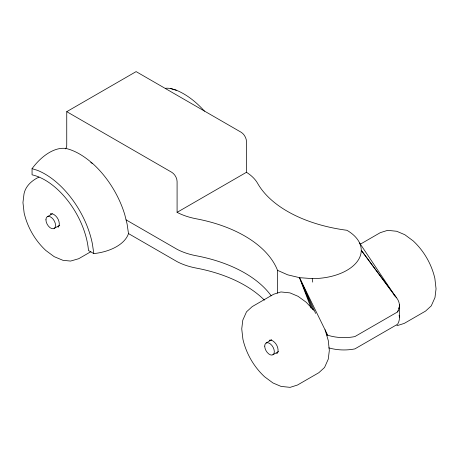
<?xml version="1.0" encoding="UTF-8"?>
<svg xmlns="http://www.w3.org/2000/svg" width="459" height="459" viewBox="0 0 459 459"><rect width="100%" height="100%" fill="white"/><g stroke="black" fill="none" stroke-linecap="round" stroke-linejoin="round"><path stroke-width="0.69" d="M326.355 334.726L327.68 335.196A33.582 19.387 0 0 0 354.899 336.573L397.592 311.925L398.039 310.6M398.705 308.614L399.376 306.623M58.247 226.958L57.995 227.165L59.171 225.696C59.991 220.888 56.83 215.414 52.257 213.716L50.398 214.003L50.697 213.888M277.029 353.275L276.777 353.476L277.959 352.013C278.774 347.199 275.618 341.726 271.039 340.027L269.181 340.32L269.485 340.199M66.744 111.669L136.116 71.615L241.124 132.244A7.545 4.355 60 0 1 246.46 141.487L246.46 172.291A52.969 30.581 0 0 1 253.058 177.484L253.965 178.425A52.969 30.581 0 0 1 257.625 183.359A122.392 70.663 0 0 0 346.895 230.28A49.05 28.32 0 0 1 357.532 261.142A49.05 28.32 0 0 1 312.212 278.624L299.515 277.661L287.684 274.832L277.529 270.334A122.392 70.663 0 0 0 196.257 218.794A52.969 30.581 0 0 1 187.708 216.677L186.079 216.155A52.969 30.581 0 0 1 177.088 212.345L177.088 181.534A7.545 4.355 60 0 0 171.752 172.291L66.744 111.669L66.744 145.067A9.146 5.278 60 0 1 65.35 148.894M170.714 88.553L176.285 90.211A69.326 40.025 60 0 1 204.462 111.164M38.923 177.117C31.969 180.427 25.612 185.935 24.017 193.836L22.95 202.557L24.126 212.89C27.425 227.239 35.05 240.436 45.82 250.471L54.185 256.656L62.935 260.31L70.571 261.068L78.713 258.71L90.911 251.67M47.34 216.7L52.297 213.837M54.133 228.462L59.704 225.243M177.088 212.345L246.46 172.291M360.16 244.28L380.287 232.661L387.654 230.332L396.731 231.279L404.815 234.715L413.18 240.9C423.95 250.935 431.575 264.137 434.874 278.481L436.05 288.82L434.983 297.541L431.265 305.872L425.568 311.087L404.224 323.411L396.857 325.741M266.128 343.011L271.699 339.792M272.916 354.778L278.493 351.56M176.285 90.211L170.8 88.564L168.183 88.231A43.628 25.188 -60 0 0 165.418 88.294M93.814 253.609L88.478 250.528A61.873 35.722 60 0 0 32.061 174.827L32.061 168.665L37.546 170.381A69.252 39.985 60 0 1 92.408 243.993L93.814 253.609A43.628 25.188 0 0 0 128.497 233.585L177.088 261.636A52.969 30.581 0 0 0 186.079 265.445L187.708 265.973A52.969 30.581 0 0 0 196.257 268.085A122.392 70.663 0 0 1 264.39 300.146M90.773 162.515L92.626 163.582M126.07 219.861L177.088 249.317A52.969 30.581 0 0 0 186.079 253.127L187.708 253.649A52.969 30.581 0 0 0 196.257 255.761A122.392 70.663 0 0 1 271.206 295.837M313.853 310.33L306.176 302.229L298.092 296.33L290.008 292.894L280.931 291.947L273.564 294.276L252.221 306.601L246.517 311.816L242.8 320.147L241.738 328.868L242.909 339.207C246.213 353.55 253.833 366.752 264.608 376.787L272.973 382.972L281.057 386.409L290.128 387.356L297.495 385.026L318.844 372.702L324.542 367.487L328.26 359.156L329.327 350.435L328.26 340.486L325.087 329.78M396.599 297.828L361.262 250.304L395.21 296.21L359.592 242.977M327.68 335.196L299.515 277.661L311.127 308.115M315.643 313.434L299.515 277.661L312.665 309.377M128.497 233.585L127.091 223.963L124.802 214.755A69.252 39.985 60 0 0 93.647 164.431C85.839 157.5 76.98 151.286 66.744 148.641A43.628 25.188 -60 0 0 32.061 168.665M312.212 278.624L312.74 282.136M399.393 304.822L399.393 317.146M277.529 270.334L277.529 293.083M394.006 295.051A33.582 19.387 0 0 1 397.592 311.925M328.787 347.859A33.582 19.387 0 0 0 354.899 348.892L397.592 324.249A33.582 19.387 0 0 0 399.123 315.344M264.717 346.12A6.793 3.919 60 0 0 271.923 355.082A6.793 3.919 60 0 0 271.923 345.478A6.793 3.919 60 0 0 264.717 346.12M45.934 219.809A6.793 3.919 60 0 0 53.135 228.771A6.793 3.919 60 0 0 53.135 219.161A6.793 3.919 60 0 0 45.934 219.809"/></g></svg>
